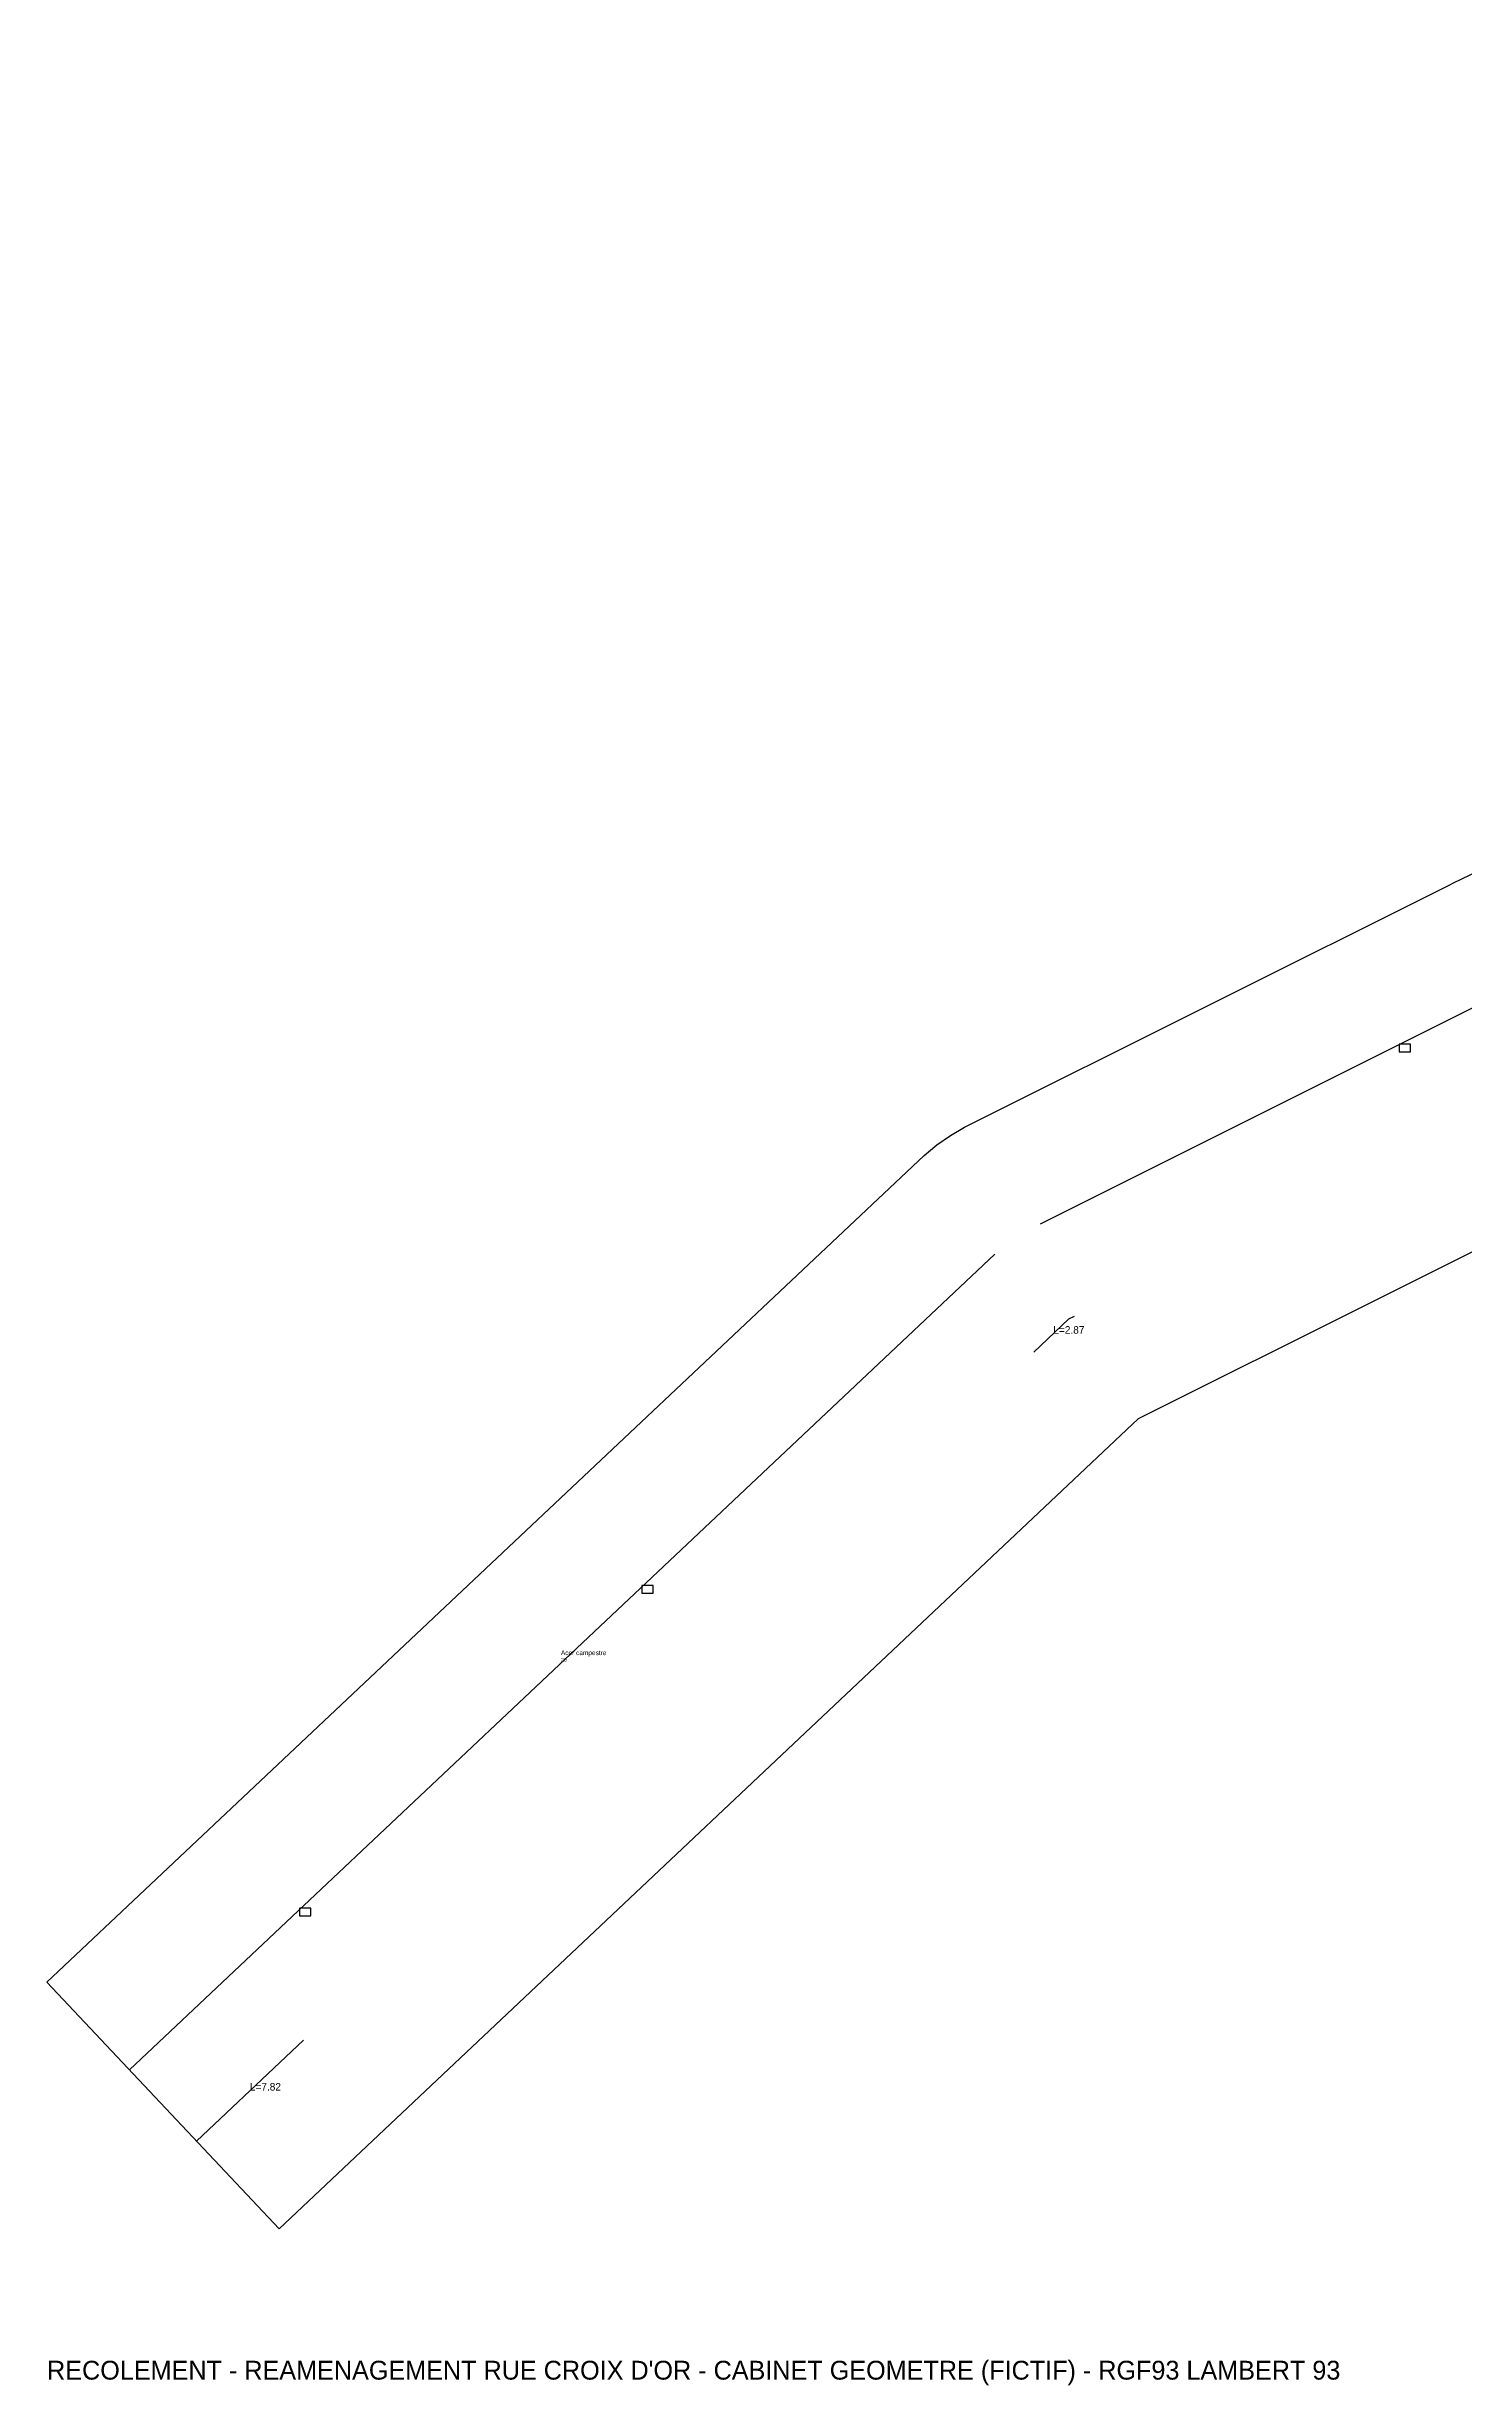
# Model space of a CAD drawing. Header units: metres. Extents: x 927873 to 928900, y 6500258 to 6500387.
# Drawn here: x 927873.1 to 927948.4, y 6500257.8 to 6500382 of the extents above; entities that cross this region are included whole.
import ezdxf

# ---------------------------------------------------------------- set-up
doc = ezdxf.new("R2010")
doc.units = ezdxf.units.M
for name, color, linetype in [('ARBRES', 82, 'Continuous'), ('AVALOIRS', 150, 'Continuous'), ('BORDURE', 7, 'Continuous'), ('CARTOUCHE', 7, 'Continuous'), ('COTATION', 4, 'Continuous'), ('EMPRISE_CHANTIER', 6, 'Continuous')]:
    doc.layers.add(name, color=color, linetype=linetype)

# ---------------------------------------------------------------- blocks, each defined once
blk = doc.blocks.new('TREE')
for tag, p, height in [('ESS', (1.3, 0), 0.25), ('CIRC', (1.3, -0.35), 0.2)]:
    blk.add_attdef(tag, p, '', height=height)
blk = doc.blocks.new('AVAL')
blk.add_lwpolyline([(-0.3, -0.2), (0.3, -0.2), (0.3, 0.2), (-0.3, 0.2)], close=True)

msp = doc.modelspace()

# ---------------------------------------------------------------- linework, layer by layer
for points in [[(927923.49, 6500317.9), (927877.52, 6500274.59)], [(927927.69, 6500314.59), (927927.4, 6500314.45), (927925.55, 6500312.7)]]:
    msp.add_lwpolyline(points)
at = {"layer": 'BORDURE'}
for points in [[(928046.85, 6500382.02), (928032.45, 6500373.22), (928032.39, 6500373.18), (928014.52, 6500361.67), (927988.66, 6500349.03), (927988.62, 6500349.02), (927976.71, 6500342.96), (927965.21, 6500338.2), (927965.19, 6500338.19), (927953.39, 6500333.19), (927953.27, 6500333.14), (927950.57, 6500331.84), (927950.54, 6500331.82), (927925.89, 6500319.5)], [(927886.77, 6500276.16), (927881.08, 6500270.81)]]:
    msp.add_lwpolyline(points, dxfattribs=at)
at = {"layer": 'EMPRISE_CHANTIER'}
msp.add_lwpolyline([(927955.66, 6500321.43), (927931.1, 6500309.15), (927885.47, 6500266.15), (927873.13, 6500279.25), (927919.73, 6500323.15), (927920.4, 6500323.71), (927921.12, 6500324.21), (927921.88, 6500324.64), (927947.68, 6500337.54), (927947.8, 6500337.6), (927950.5, 6500338.9)], dxfattribs=at)

# ---------------------------------------------------------------- block references
at = {"layer": 'ARBRES'}
ref = msp.add_blockref('TREE', (928899.14, 6500296.61, 270), dxfattribs=at)
ref.add_attrib('ESS', 'Acer campestre', (927900.44, 6500296.61, 270), dxfattribs={"layer": '0', "height": 0.25})
ref.add_attrib('CIRC', '20', (927900.44, 6500296.26, 270), dxfattribs={"layer": '0', "height": 0.2})
at = {"layer": 'AVALOIRS'}
for p in [(927945.26, 6500328.85, 270), (927905.04, 6500300.1, 270), (927886.85, 6500282.97, 270)]:
    msp.add_blockref('AVAL', p, dxfattribs=at)

# ---------------------------------------------------------------- texts
at = {"layer": 'CARTOUCHE'}
msp.add_text("RECOLEMENT - REAMENAGEMENT RUE CROIX D'OR - CABINET GEOMETRE (FICTIF) - RGF93 LAMBERT 93", height=1, dxfattribs=at).set_placement((927873.15, 6500258.14))
at = {"layer": 'COTATION'}
for s, p in [('L=2.87', (927926.59, 6500313.68)), ('L=7.82', (927883.92, 6500273.49))]:
    msp.add_text(s, height=0.4, dxfattribs=at).set_placement(p)

doc.saveas('drawing.dxf')
